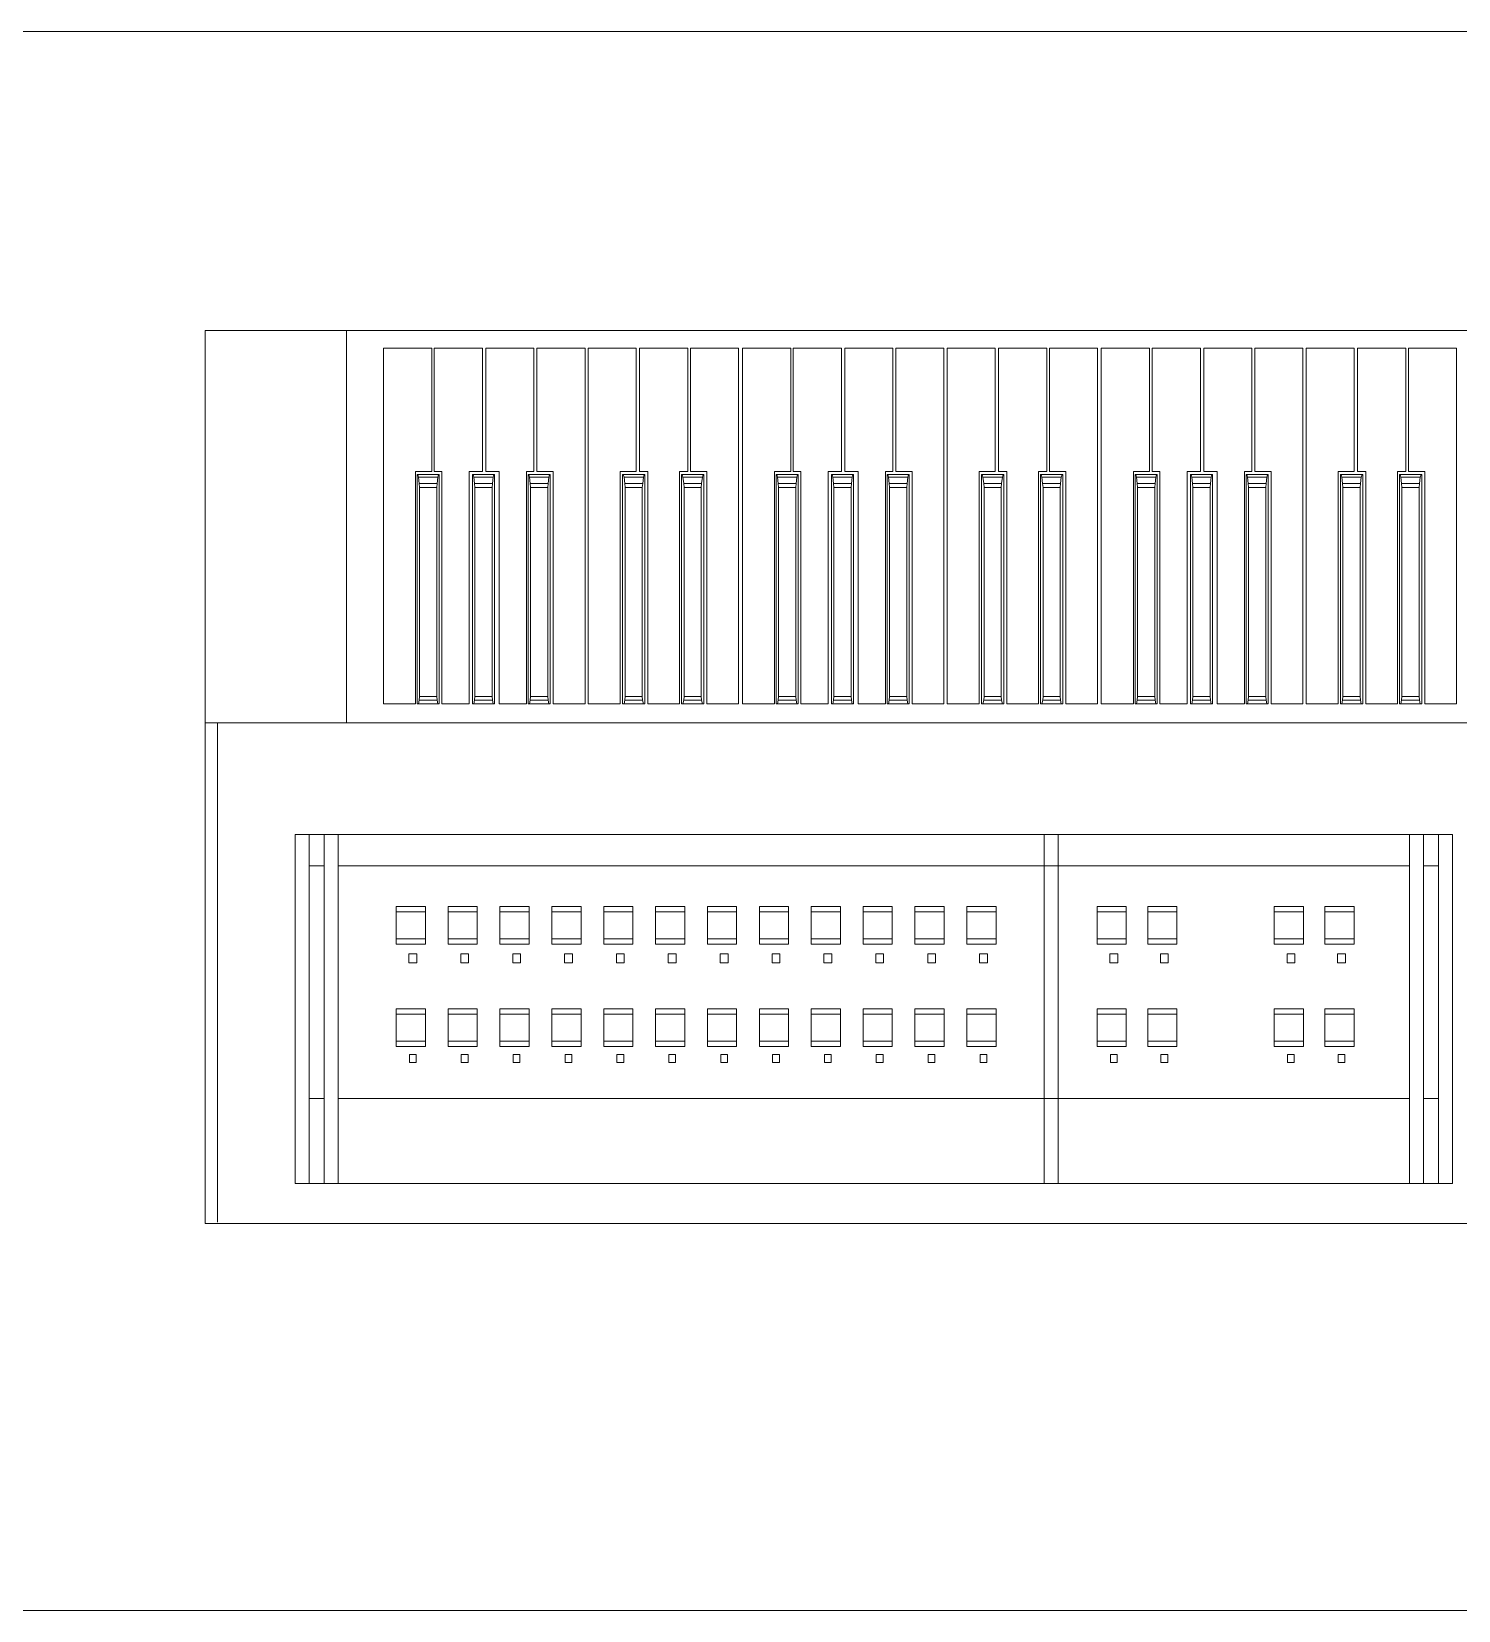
# Model space of a CAD drawing. Header units: millimetres. Extents: x 1551 to 1744, y 1536 to 1676.
# Drawn here: x 1574.614 to 1575.427, y 1580.01 to 1580.91 of the extents above; entities that cross this region are included whole.
import ezdxf

# ---------------------------------------------------------------- set-up
doc = ezdxf.new("R2010")
doc.units = ezdxf.units.MM
doc.layers.add('03_Fina', color=7, linetype='Continuous', lineweight=9)

# ---------------------------------------------------------------- blocks, each defined once
blk = doc.blocks.new('ca_mus12')
at = {"layer": '03_Fina', "color": 252, "linetype": 'Continuous', "true_color": 0x939598}
for p, q in [((101.974, 50.898), (0, 50.898)), ((101.974, 0), (101.974, 50.898)), ((30.924, 28.735), (30.924, 48.634)), ((30.924, 48.634), (30.924, 28.735)), ((31.712, 48.634), (30.924, 48.634)), ((30.924, 48.634), (96.845, 48.634)), ((31.712, 28.735), (31.712, 48.634)), ((32.575, 48.634), (32.575, 28.735)), ((33.363, 48.634), (32.575, 48.634)), ((33.363, 28.735), (33.363, 48.634)), ((53.382, 28.735), (53.382, 48.634)), ((53.382, 48.634), (54.17, 48.634)), ((54.17, 48.634), (54.17, 28.735)), ((94.407, 28.735), (94.407, 48.634)), ((94.407, 48.634), (95.194, 48.634)), ((95.194, 48.634), (95.194, 28.735)), ((96.058, 28.735), (96.058, 48.634)), ((96.058, 48.634), (96.845, 48.634)), ((96.845, 48.634), (96.845, 28.735)), ((96.845, 48.634), (96.845, 28.735)), ((31.715, 43.78), (32.575, 43.78)), ((33.363, 43.78), (94.407, 43.78)), ((95.194, 43.78), (96.058, 43.78)), ((37.044, 41.73), (37.044, 41.269)), ((37.43, 41.73), (37.044, 41.73)), ((37.43, 41.269), (37.43, 41.73)), ((39.927, 41.73), (39.927, 41.269)), ((40.314, 41.73), (39.927, 41.73)), ((40.314, 41.269), (40.314, 41.73)), ((47.135, 41.73), (47.135, 41.269)), ((47.522, 41.73), (47.135, 41.73)), ((47.522, 41.269), (47.522, 41.73)), ((50.019, 41.73), (50.019, 41.269)), ((50.405, 41.73), (50.019, 41.73)), ((50.405, 41.269), (50.405, 41.73)), ((57.443, 41.73), (57.443, 41.269)), ((57.83, 41.73), (57.443, 41.73)), ((57.83, 41.269), (57.83, 41.73)), ((60.399, 41.73), (60.399, 41.269)), ((60.785, 41.73), (60.399, 41.73)), ((60.785, 41.269), (60.785, 41.73)), ((63.354, 41.73), (63.354, 41.269)), ((63.741, 41.73), (63.354, 41.73)), ((63.741, 41.269), (63.741, 41.73)), ((66.309, 41.73), (66.309, 41.269)), ((66.696, 41.73), (66.309, 41.73)), ((66.696, 41.269), (66.696, 41.73)), ((69.265, 41.73), (69.265, 41.269)), ((69.651, 41.73), (69.265, 41.73)), ((69.651, 41.269), (69.651, 41.73)), ((72.22, 41.73), (72.22, 41.269)), ((72.607, 41.73), (72.22, 41.73)), ((72.607, 41.269), (72.607, 41.73)), ((75.176, 41.73), (75.176, 41.269)), ((75.562, 41.73), (75.176, 41.73)), ((75.562, 41.269), (75.562, 41.73)), ((78.131, 41.73), (78.131, 41.269)), ((78.518, 41.73), (78.131, 41.73)), ((78.518, 41.269), (78.518, 41.73)), ((81.086, 41.73), (81.086, 41.269)), ((81.473, 41.73), (81.086, 41.73)), ((81.473, 41.269), (81.473, 41.73)), ((84.042, 41.73), (84.042, 41.269)), ((84.429, 41.73), (84.042, 41.73)), ((84.429, 41.269), (84.429, 41.73)), ((86.997, 41.73), (86.997, 41.269)), ((87.384, 41.73), (86.997, 41.73)), ((87.384, 41.269), (87.384, 41.73)), ((89.953, 41.73), (89.953, 41.269)), ((90.339, 41.73), (89.953, 41.73)), ((90.339, 41.269), (90.339, 41.73)), ((36.522, 40.809), (36.522, 38.666)), ((38.182, 40.809), (36.522, 40.809)), ((36.522, 40.504), (36.522, 38.971)), ((38.182, 40.504), (36.522, 40.504)), ((37.044, 41.269), (37.43, 41.269)), ((38.182, 38.666), (38.182, 40.809)), ((38.182, 38.971), (38.182, 40.504)), ((39.406, 40.809), (39.406, 38.666)), ((41.065, 40.809), (39.406, 40.809)), ((39.406, 40.504), (39.406, 38.971)), ((41.065, 40.504), (39.406, 40.504)), ((39.927, 41.269), (40.314, 41.269)), ((41.065, 38.666), (41.065, 40.809)), ((41.065, 38.971), (41.065, 40.504)), ((46.614, 40.809), (46.614, 38.666)), ((48.273, 40.809), (46.614, 40.809)), ((46.614, 40.504), (46.614, 38.971)), ((48.273, 40.504), (46.614, 40.504)), ((47.135, 41.269), (47.522, 41.269)), ((48.273, 38.666), (48.273, 40.809)), ((48.273, 38.971), (48.273, 40.504)), ((49.497, 40.809), (49.497, 38.666)), ((51.157, 40.809), (49.497, 40.809)), ((49.497, 40.504), (49.497, 38.971)), ((51.157, 40.504), (49.497, 40.504)), ((50.019, 41.269), (50.405, 41.269)), ((51.157, 38.666), (51.157, 40.809)), ((51.157, 38.971), (51.157, 40.504)), ((56.922, 40.809), (56.922, 38.666)), ((58.581, 40.809), (56.922, 40.809)), ((56.922, 40.504), (56.922, 38.971)), ((58.581, 40.504), (56.922, 40.504)), ((57.443, 41.269), (57.83, 41.269)), ((58.581, 38.666), (58.581, 40.809)), ((58.581, 38.971), (58.581, 40.504)), ((59.877, 40.809), (59.877, 38.666)), ((61.537, 40.809), (59.877, 40.809)), ((59.877, 40.504), (59.877, 38.971)), ((61.537, 40.504), (59.877, 40.504)), ((60.399, 41.269), (60.785, 41.269)), ((61.537, 38.666), (61.537, 40.809)), ((61.537, 38.971), (61.537, 40.504)), ((62.833, 40.809), (62.833, 38.666)), ((64.492, 40.809), (62.833, 40.809)), ((62.833, 40.504), (62.833, 38.971)), ((64.492, 40.504), (62.833, 40.504)), ((63.354, 41.269), (63.741, 41.269)), ((64.492, 38.666), (64.492, 40.809)), ((64.492, 38.971), (64.492, 40.504)), ((65.788, 40.809), (65.788, 38.666)), ((67.448, 40.809), (65.788, 40.809)), ((65.788, 40.504), (65.788, 38.971)), ((67.448, 40.504), (65.788, 40.504)), ((66.309, 41.269), (66.696, 41.269)), ((67.448, 38.666), (67.448, 40.809)), ((67.448, 38.971), (67.448, 40.504)), ((68.744, 40.809), (68.744, 38.666)), ((70.403, 40.809), (68.744, 40.809)), ((68.744, 40.504), (68.744, 38.971)), ((70.403, 40.504), (68.744, 40.504)), ((69.265, 41.269), (69.651, 41.269)), ((70.403, 38.666), (70.403, 40.809)), ((70.403, 38.971), (70.403, 40.504)), ((71.699, 40.809), (71.699, 38.666)), ((73.358, 40.809), (71.699, 40.809)), ((71.699, 40.504), (71.699, 38.971)), ((73.358, 40.504), (71.699, 40.504)), ((72.22, 41.269), (72.607, 41.269)), ((73.358, 38.666), (73.358, 40.809)), ((73.358, 38.971), (73.358, 40.504)), ((74.654, 40.809), (74.654, 38.666)), ((76.314, 40.809), (74.654, 40.809)), ((74.654, 40.504), (74.654, 38.971)), ((76.314, 40.504), (74.654, 40.504)), ((75.176, 41.269), (75.562, 41.269)), ((76.314, 38.666), (76.314, 40.809)), ((76.314, 38.971), (76.314, 40.504)), ((77.61, 40.809), (77.61, 38.666)), ((79.269, 40.809), (77.61, 40.809)), ((77.61, 40.504), (77.61, 38.971)), ((79.269, 40.504), (77.61, 40.504)), ((78.131, 41.269), (78.518, 41.269)), ((79.269, 38.666), (79.269, 40.809)), ((79.269, 38.971), (79.269, 40.504)), ((80.565, 40.809), (80.565, 38.666)), ((82.225, 40.809), (80.565, 40.809)), ((80.565, 40.504), (80.565, 38.971)), ((82.225, 40.504), (80.565, 40.504)), ((81.086, 41.269), (81.473, 41.269)), ((82.225, 38.666), (82.225, 40.809)), ((82.225, 38.971), (82.225, 40.504)), ((83.521, 40.809), (83.521, 38.666)), ((85.18, 40.809), (83.521, 40.809)), ((83.521, 40.504), (83.521, 38.971)), ((85.18, 40.504), (83.521, 40.504)), ((84.042, 41.269), (84.429, 41.269)), ((85.18, 38.666), (85.18, 40.809)), ((85.18, 38.971), (85.18, 40.504)), ((86.476, 40.809), (86.476, 38.666)), ((88.136, 40.809), (86.476, 40.809)), ((86.476, 40.504), (86.476, 38.971)), ((88.136, 40.504), (86.476, 40.504)), ((86.997, 41.269), (87.384, 41.269)), ((88.136, 38.666), (88.136, 40.809)), ((88.136, 38.971), (88.136, 40.504)), ((89.431, 40.809), (89.431, 38.666)), ((91.091, 40.809), (89.431, 40.809)), ((89.431, 40.504), (89.431, 38.971)), ((91.091, 40.504), (89.431, 40.504)), ((89.953, 41.269), (90.339, 41.269)), ((91.091, 38.666), (91.091, 40.809)), ((91.091, 38.971), (91.091, 40.504)), ((36.522, 38.971), (38.182, 38.971)), ((39.406, 38.971), (41.065, 38.971)), ((46.614, 38.971), (48.273, 38.971)), ((49.497, 38.971), (51.157, 38.971)), ((56.922, 38.971), (58.581, 38.971)), ((59.877, 38.971), (61.537, 38.971)), ((62.833, 38.971), (64.492, 38.971)), ((65.788, 38.971), (67.448, 38.971)), ((68.744, 38.971), (70.403, 38.971)), ((71.699, 38.971), (73.358, 38.971)), ((74.654, 38.971), (76.314, 38.971)), ((77.61, 38.971), (79.269, 38.971)), ((80.565, 38.971), (82.225, 38.971)), ((83.521, 38.971), (85.18, 38.971)), ((86.476, 38.971), (88.136, 38.971)), ((89.431, 38.971), (91.091, 38.971)), ((36.522, 38.666), (38.182, 38.666)), ((39.406, 38.666), (41.065, 38.666)), ((46.614, 38.666), (48.273, 38.666)), ((49.497, 38.666), (51.157, 38.666)), ((56.922, 38.666), (58.581, 38.666)), ((59.877, 38.666), (61.537, 38.666)), ((62.833, 38.666), (64.492, 38.666)), ((65.788, 38.666), (67.448, 38.666)), ((68.744, 38.666), (70.403, 38.666)), ((71.699, 38.666), (73.358, 38.666)), ((74.654, 38.666), (76.314, 38.666)), ((77.61, 38.666), (79.269, 38.666)), ((80.565, 38.666), (82.225, 38.666)), ((83.521, 38.666), (85.18, 38.666)), ((86.476, 38.666), (88.136, 38.666)), ((89.431, 38.666), (91.091, 38.666)), ((37.014, 36.053), (37.014, 35.533)), ((37.46, 36.053), (37.014, 36.053)), ((37.46, 35.533), (37.46, 36.053)), ((39.897, 36.053), (39.897, 35.533)), ((40.343, 36.053), (39.897, 36.053)), ((40.343, 35.533), (40.343, 36.053)), ((47.105, 36.053), (47.105, 35.533)), ((47.552, 36.053), (47.105, 36.053)), ((47.552, 35.533), (47.552, 36.053)), ((49.989, 36.053), (49.989, 35.533)), ((50.435, 36.053), (49.989, 36.053)), ((50.435, 35.533), (50.435, 36.053)), ((57.413, 36.053), (57.413, 35.533)), ((57.86, 36.053), (57.413, 36.053)), ((57.86, 35.533), (57.86, 36.053)), ((60.369, 36.053), (60.369, 35.533)), ((60.815, 36.053), (60.369, 36.053)), ((60.815, 35.533), (60.815, 36.053)), ((63.324, 36.053), (63.324, 35.533)), ((63.77, 36.053), (63.324, 36.053)), ((63.77, 35.533), (63.77, 36.053)), ((66.28, 36.053), (66.28, 35.533)), ((66.726, 36.053), (66.28, 36.053)), ((66.726, 35.533), (66.726, 36.053)), ((69.235, 36.053), (69.235, 35.533)), ((69.681, 36.053), (69.235, 36.053)), ((69.681, 35.533), (69.681, 36.053)), ((72.19, 36.053), (72.19, 35.533)), ((72.637, 36.053), (72.19, 36.053)), ((72.637, 35.533), (72.637, 36.053)), ((75.146, 36.053), (75.146, 35.533)), ((75.592, 36.053), (75.146, 36.053)), ((75.592, 35.533), (75.592, 36.053)), ((78.101, 36.053), (78.101, 35.533)), ((78.548, 36.053), (78.101, 36.053)), ((78.548, 35.533), (78.548, 36.053)), ((81.057, 36.053), (81.057, 35.533)), ((81.503, 36.053), (81.057, 36.053)), ((81.503, 35.533), (81.503, 36.053)), ((84.012, 36.053), (84.012, 35.533)), ((84.458, 36.053), (84.012, 36.053)), ((84.458, 35.533), (84.458, 36.053)), ((86.967, 36.053), (86.967, 35.533)), ((87.414, 36.053), (86.967, 36.053)), ((87.414, 35.533), (87.414, 36.053)), ((89.923, 36.053), (89.923, 35.533)), ((90.369, 36.053), (89.923, 36.053)), ((90.369, 35.533), (90.369, 36.053)), ((37.014, 35.533), (37.46, 35.533)), ((39.897, 35.533), (40.343, 35.533)), ((47.105, 35.533), (47.552, 35.533)), ((49.989, 35.533), (50.435, 35.533)), ((57.413, 35.533), (57.86, 35.533)), ((60.369, 35.533), (60.815, 35.533)), ((63.324, 35.533), (63.77, 35.533)), ((66.28, 35.533), (66.726, 35.533)), ((69.235, 35.533), (69.681, 35.533)), ((72.19, 35.533), (72.637, 35.533)), ((75.146, 35.533), (75.592, 35.533)), ((78.101, 35.533), (78.548, 35.533)), ((81.057, 35.533), (81.503, 35.533)), ((84.012, 35.533), (84.458, 35.533)), ((86.967, 35.533), (87.414, 35.533)), ((89.923, 35.533), (90.369, 35.533)), ((36.522, 34.986), (36.522, 32.843)), ((38.182, 34.986), (36.522, 34.986)), ((36.522, 34.681), (36.522, 33.148)), ((38.182, 34.681), (36.522, 34.681)), ((38.182, 32.843), (38.182, 34.986)), ((38.182, 33.148), (38.182, 34.681)), ((39.406, 34.986), (39.406, 32.843)), ((41.065, 34.986), (39.406, 34.986)), ((39.406, 34.681), (39.406, 33.148)), ((41.065, 34.681), (39.406, 34.681)), ((41.065, 32.843), (41.065, 34.986)), ((41.065, 33.148), (41.065, 34.681)), ((46.614, 34.986), (46.614, 32.843)), ((48.273, 34.986), (46.614, 34.986)), ((46.614, 34.681), (46.614, 33.148)), ((48.273, 34.681), (46.614, 34.681)), ((48.273, 32.843), (48.273, 34.986)), ((48.273, 33.148), (48.273, 34.681)), ((49.497, 34.986), (49.497, 32.843)), ((51.157, 34.986), (49.497, 34.986)), ((49.497, 34.681), (49.497, 33.148)), ((51.157, 34.681), (49.497, 34.681)), ((51.157, 32.843), (51.157, 34.986)), ((51.157, 33.148), (51.157, 34.681)), ((56.922, 34.986), (56.922, 32.843)), ((58.581, 34.986), (56.922, 34.986)), ((56.922, 34.681), (56.922, 33.148)), ((58.581, 34.681), (56.922, 34.681)), ((58.581, 32.843), (58.581, 34.986)), ((58.581, 33.148), (58.581, 34.681)), ((59.877, 34.986), (59.877, 32.843)), ((61.537, 34.986), (59.877, 34.986)), ((59.877, 34.681), (59.877, 33.148)), ((61.537, 34.681), (59.877, 34.681)), ((61.537, 32.843), (61.537, 34.986)), ((61.537, 33.148), (61.537, 34.681)), ((62.833, 34.986), (62.833, 32.843)), ((64.492, 34.986), (62.833, 34.986)), ((62.833, 34.681), (62.833, 33.148)), ((64.492, 34.681), (62.833, 34.681)), ((64.492, 32.843), (64.492, 34.986)), ((64.492, 33.148), (64.492, 34.681)), ((65.788, 34.986), (65.788, 32.843)), ((67.448, 34.986), (65.788, 34.986)), ((65.788, 34.681), (65.788, 33.148)), ((67.448, 34.681), (65.788, 34.681)), ((67.448, 32.843), (67.448, 34.986)), ((67.448, 33.148), (67.448, 34.681)), ((68.744, 34.986), (68.744, 32.843)), ((70.403, 34.986), (68.744, 34.986)), ((68.744, 34.681), (68.744, 33.148)), ((70.403, 34.681), (68.744, 34.681)), ((70.403, 32.843), (70.403, 34.986)), ((70.403, 33.148), (70.403, 34.681)), ((71.699, 34.986), (71.699, 32.843)), ((73.358, 34.986), (71.699, 34.986)), ((71.699, 34.681), (71.699, 33.148)), ((73.358, 34.681), (71.699, 34.681)), ((73.358, 32.843), (73.358, 34.986)), ((73.358, 33.148), (73.358, 34.681)), ((74.654, 34.986), (74.654, 32.843)), ((76.314, 34.986), (74.654, 34.986)), ((74.654, 34.681), (74.654, 33.148)), ((76.314, 34.681), (74.654, 34.681)), ((76.314, 32.843), (76.314, 34.986)), ((76.314, 33.148), (76.314, 34.681)), ((77.61, 34.986), (77.61, 32.843)), ((79.269, 34.986), (77.61, 34.986)), ((77.61, 34.681), (77.61, 33.148)), ((79.269, 34.681), (77.61, 34.681)), ((79.269, 32.843), (79.269, 34.986)), ((79.269, 33.148), (79.269, 34.681)), ((80.565, 34.986), (80.565, 32.843)), ((82.225, 34.986), (80.565, 34.986)), ((80.565, 34.681), (80.565, 33.148)), ((82.225, 34.681), (80.565, 34.681)), ((82.225, 32.843), (82.225, 34.986)), ((82.225, 33.148), (82.225, 34.681)), ((83.521, 34.986), (83.521, 32.843)), ((85.18, 34.986), (83.521, 34.986)), ((83.521, 34.681), (83.521, 33.148)), ((85.18, 34.681), (83.521, 34.681)), ((85.18, 32.843), (85.18, 34.986)), ((85.18, 33.148), (85.18, 34.681)), ((86.476, 34.986), (86.476, 32.843)), ((88.136, 34.986), (86.476, 34.986)), ((86.476, 34.681), (86.476, 33.148)), ((88.136, 34.681), (86.476, 34.681)), ((88.136, 32.843), (88.136, 34.986)), ((88.136, 33.148), (88.136, 34.681)), ((89.431, 34.986), (89.431, 32.843)), ((91.091, 34.986), (89.431, 34.986)), ((89.431, 34.681), (89.431, 33.148)), ((91.091, 34.681), (89.431, 34.681)), ((91.091, 32.843), (91.091, 34.986)), ((91.091, 33.148), (91.091, 34.681)), ((36.522, 33.148), (38.182, 33.148)), ((36.522, 32.843), (38.182, 32.843)), ((39.406, 33.148), (41.065, 33.148)), ((39.406, 32.843), (41.065, 32.843)), ((46.614, 33.148), (48.273, 33.148)), ((46.614, 32.843), (48.273, 32.843)), ((49.497, 33.148), (51.157, 33.148)), ((49.497, 32.843), (51.157, 32.843)), ((56.922, 33.148), (58.581, 33.148)), ((56.922, 32.843), (58.581, 32.843)), ((59.877, 33.148), (61.537, 33.148)), ((59.877, 32.843), (61.537, 32.843)), ((62.833, 33.148), (64.492, 33.148)), ((62.833, 32.843), (64.492, 32.843)), ((65.788, 33.148), (67.448, 33.148)), ((65.788, 32.843), (67.448, 32.843)), ((68.744, 33.148), (70.403, 33.148)), ((68.744, 32.843), (70.403, 32.843)), ((71.699, 33.148), (73.358, 33.148)), ((71.699, 32.843), (73.358, 32.843)), ((74.654, 33.148), (76.314, 33.148)), ((74.654, 32.843), (76.314, 32.843)), ((77.61, 33.148), (79.269, 33.148)), ((77.61, 32.843), (79.269, 32.843)), ((80.565, 33.148), (82.225, 33.148)), ((80.565, 32.843), (82.225, 32.843)), ((83.521, 33.148), (85.18, 33.148)), ((83.521, 32.843), (85.18, 32.843)), ((86.476, 33.148), (88.136, 33.148)), ((86.476, 32.843), (88.136, 32.843)), ((89.431, 33.148), (91.091, 33.148)), ((89.431, 32.843), (91.091, 32.843)), ((31.705, 30.522), (32.575, 30.522)), ((33.363, 30.522), (94.407, 30.522)), ((95.194, 30.522), (96.058, 30.522)), ((30.924, 28.735), (31.712, 28.735)), ((96.845, 28.735), (30.924, 28.735)), ((32.575, 28.735), (33.363, 28.735)), ((54.17, 28.735), (53.382, 28.735)), ((95.194, 28.735), (94.407, 28.735)), ((96.845, 28.735), (96.058, 28.735)), ((0, 22.375), (101.974, 22.375)), ((32.498, 21.28), (30.686, 21.28)), ((30.686, 21.28), (30.686, 1.007)), ((32.498, 8.045), (32.498, 21.28)), ((32.669, 21.285), (32.669, 8.219)), ((32.669, 8.219), (32.669, 21.285)), ((32.669, 21.285), (32.748, 21.285)), ((33.931, 21.285), (32.669, 21.285)), ((32.748, 21.285), (32.789, 21.077)), ((32.788, 21.077), (33.812, 21.077)), ((32.789, 21.077), (32.807, 20.87)), ((32.807, 20.87), (33.793, 20.868)), ((32.807, 20.87), (32.807, 8.946)), ((33.811, 21.077), (33.793, 20.87)), ((33.793, 20.87), (33.793, 8.946)), ((33.852, 21.285), (33.811, 21.077)), ((33.931, 21.285), (33.852, 21.285)), ((33.931, 8.219), (33.931, 21.285)), ((33.931, 8.219), (33.931, 21.285)), ((34.047, 8.045), (34.047, 21.28)), ((34.047, 21.28), (35.858, 21.28)), ((35.858, 21.28), (35.858, 8.045)), ((36.03, 21.285), (36.03, 8.219)), ((36.03, 8.219), (36.03, 21.285)), ((36.03, 21.285), (36.109, 21.285)), ((37.291, 21.285), (36.03, 21.285)), ((36.109, 21.285), (36.149, 21.077)), ((36.148, 21.077), (37.173, 21.077)), ((36.149, 21.077), (36.168, 20.87)), ((36.168, 20.87), (37.153, 20.868)), ((36.168, 20.87), (36.168, 8.946)), ((37.172, 21.077), (37.153, 20.87)), ((37.153, 20.87), (37.153, 8.946)), ((37.212, 21.285), (37.172, 21.077)), ((37.291, 21.285), (37.212, 21.285)), ((37.291, 8.219), (37.291, 21.285)), ((37.291, 8.219), (37.291, 21.285)), ((37.437, 8.045), (37.437, 21.28)), ((37.437, 21.28), (39.249, 21.28)), ((39.249, 21.28), (39.249, 1.007)), ((39.434, 21.28), (39.434, 1.007)), ((41.246, 21.28), (39.434, 21.28)), ((41.246, 8.045), (41.246, 21.28)), ((41.417, 21.285), (41.417, 8.219)), ((41.417, 8.219), (41.417, 21.285)), ((41.417, 21.285), (41.496, 21.285)), ((42.679, 21.285), (41.417, 21.285)), ((41.496, 21.285), (41.537, 21.077)), ((41.535, 21.077), (42.56, 21.077)), ((41.537, 21.077), (41.555, 20.87)), ((41.555, 20.87), (42.541, 20.868)), ((41.555, 20.87), (41.555, 8.946)), ((42.559, 21.077), (42.541, 20.87)), ((42.541, 20.87), (42.541, 8.946)), ((42.6, 21.285), (42.559, 21.077)), ((42.679, 21.285), (42.6, 21.285)), ((42.679, 8.219), (42.679, 21.285)), ((42.679, 8.219), (42.679, 21.285)), ((42.768, 8.045), (42.768, 21.28)), ((42.768, 21.28), (44.328, 21.28)), ((44.328, 21.28), (44.328, 8.045)), ((44.581, 21.285), (44.581, 8.219)), ((44.581, 8.219), (44.581, 21.285)), ((44.581, 21.285), (44.66, 21.285)), ((45.842, 21.285), (44.581, 21.285)), ((44.66, 21.285), (44.7, 21.077)), ((44.699, 21.077), (45.724, 21.077)), ((44.7, 21.077), (44.719, 20.87)), ((44.719, 20.87), (45.704, 20.868)), ((44.719, 20.87), (44.719, 8.946)), ((45.723, 21.077), (45.704, 20.87)), ((45.704, 20.87), (45.704, 8.946)), ((45.764, 21.285), (45.723, 21.077)), ((45.842, 21.285), (45.764, 21.285)), ((45.842, 8.219), (45.842, 21.285)), ((45.842, 8.219), (45.842, 21.285)), ((46.037, 8.045), (46.037, 21.28)), ((46.037, 21.28), (47.585, 21.28)), ((47.585, 21.28), (47.585, 8.045)), ((47.738, 21.285), (47.738, 8.219)), ((47.738, 8.219), (47.738, 21.285)), ((47.738, 21.285), (47.816, 21.285)), ((48.999, 21.285), (47.738, 21.285)), ((47.816, 21.285), (47.857, 21.077)), ((47.856, 21.077), (48.881, 21.077)), ((47.857, 21.077), (47.876, 20.87)), ((47.876, 20.87), (48.861, 20.868)), ((47.876, 20.87), (47.876, 8.946)), ((48.88, 21.077), (48.861, 20.87)), ((48.861, 20.87), (48.861, 8.946)), ((48.92, 21.285), (48.88, 21.077)), ((48.999, 21.285), (48.92, 21.285)), ((48.999, 8.219), (48.999, 21.285)), ((48.999, 8.219), (48.999, 21.285)), ((49.097, 21.28), (49.097, 8.045)), ((50.922, 21.28), (49.097, 21.28)), ((50.922, 1.007), (50.922, 21.28)), ((52.949, 21.28), (51.138, 21.28)), ((51.138, 21.28), (51.138, 1.007)), ((51.138, 21.28), (51.138, 1.007)), ((52.949, 8.045), (52.949, 21.28)), ((53.121, 21.285), (53.121, 8.219)), ((53.121, 8.219), (53.121, 21.285)), ((53.121, 21.285), (53.2, 21.285)), ((54.382, 21.285), (53.121, 21.285)), ((53.2, 21.285), (53.24, 21.077)), ((53.239, 21.077), (54.264, 21.077)), ((53.24, 21.077), (53.259, 20.87)), ((53.259, 20.87), (54.244, 20.868)), ((53.259, 20.87), (53.259, 8.946)), ((54.263, 21.077), (54.244, 20.87)), ((54.244, 20.87), (54.244, 8.946)), ((54.303, 21.285), (54.263, 21.077)), ((54.382, 21.285), (54.303, 21.285)), ((54.382, 8.219), (54.382, 21.285)), ((54.382, 8.219), (54.382, 21.285)), ((54.498, 8.045), (54.498, 21.28)), ((54.498, 21.28), (56.31, 21.28)), ((56.31, 21.28), (56.31, 8.045)), ((56.481, 21.285), (56.481, 8.219)), ((56.481, 8.219), (56.481, 21.285)), ((56.481, 21.285), (56.56, 21.285)), ((57.743, 21.285), (56.481, 21.285)), ((56.56, 21.285), (56.601, 21.077)), ((56.6, 21.077), (57.624, 21.077)), ((56.601, 21.077), (56.619, 20.87)), ((56.619, 20.87), (57.605, 20.868)), ((56.619, 20.87), (56.619, 8.946)), ((57.623, 21.077), (57.605, 20.87)), ((57.605, 20.87), (57.605, 8.946)), ((57.664, 21.285), (57.623, 21.077)), ((57.743, 21.285), (57.664, 21.285)), ((57.743, 8.219), (57.743, 21.285)), ((57.743, 8.219), (57.743, 21.285)), ((57.889, 8.045), (57.889, 21.28)), ((57.889, 21.28), (59.7, 21.28)), ((59.7, 21.28), (59.7, 1.007)), ((59.886, 21.28), (59.886, 1.007)), ((61.697, 21.28), (59.886, 21.28)), ((61.697, 8.045), (61.697, 21.28)), ((61.869, 21.285), (61.869, 8.219)), ((61.869, 8.219), (61.869, 21.285)), ((61.869, 21.285), (61.948, 21.285)), ((63.13, 21.285), (61.869, 21.285)), ((61.948, 21.285), (61.988, 21.077)), ((61.987, 21.077), (63.012, 21.077)), ((61.988, 21.077), (62.007, 20.87)), ((62.007, 20.87), (62.992, 20.868)), ((62.007, 20.87), (62.007, 8.946)), ((63.011, 21.077), (62.992, 20.87)), ((62.992, 20.87), (62.992, 8.946)), ((63.051, 21.285), (63.011, 21.077)), ((63.13, 21.285), (63.051, 21.285)), ((63.13, 8.219), (63.13, 21.285)), ((63.13, 8.219), (63.13, 21.285)), ((63.22, 8.045), (63.22, 21.28)), ((63.22, 21.28), (64.78, 21.28)), ((64.78, 21.28), (64.78, 8.045)), ((65.033, 21.285), (65.033, 8.219)), ((65.033, 8.219), (65.033, 21.285)), ((65.033, 21.285), (65.111, 21.285)), ((66.294, 21.285), (65.033, 21.285)), ((65.111, 21.285), (65.152, 21.077)), ((65.151, 21.077), (66.176, 21.077)), ((65.152, 21.077), (65.171, 20.87)), ((65.171, 20.87), (66.156, 20.868)), ((65.171, 20.87), (65.171, 8.946)), ((66.174, 21.077), (66.156, 20.87)), ((66.156, 20.87), (66.156, 8.946)), ((66.215, 21.285), (66.174, 21.077)), ((66.294, 21.285), (66.215, 21.285)), ((66.294, 8.219), (66.294, 21.285)), ((66.294, 8.219), (66.294, 21.285)), ((66.488, 8.045), (66.488, 21.28)), ((66.488, 21.28), (68.036, 21.28)), ((68.036, 21.28), (68.036, 8.045)), ((68.189, 21.285), (68.189, 8.219)), ((68.189, 8.219), (68.189, 21.285)), ((68.189, 21.285), (68.268, 21.285)), ((69.45, 21.285), (68.189, 21.285)), ((68.268, 21.285), (68.309, 21.077)), ((68.307, 21.077), (69.332, 21.077)), ((68.309, 21.077), (68.327, 20.87)), ((68.327, 20.87), (69.312, 20.868)), ((68.327, 20.87), (68.327, 8.946)), ((69.331, 21.077), (69.312, 20.87)), ((69.312, 20.87), (69.312, 8.946)), ((69.372, 21.285), (69.331, 21.077)), ((69.45, 21.285), (69.372, 21.285)), ((69.45, 8.219), (69.45, 21.285)), ((69.45, 8.219), (69.45, 21.285)), ((69.549, 21.28), (69.549, 8.045)), ((71.373, 21.28), (69.549, 21.28)), ((71.373, 21.28), (71.373, 1.007)), ((71.373, 1.007), (71.373, 21.28)), ((73.401, 21.28), (71.589, 21.28)), ((71.589, 21.28), (71.589, 1.007)), ((73.401, 8.045), (73.401, 21.28)), ((73.572, 21.285), (73.572, 8.219)), ((73.572, 8.219), (73.572, 21.285)), ((73.572, 21.285), (73.651, 21.285)), ((74.834, 21.285), (73.572, 21.285)), ((73.651, 21.285), (73.692, 21.077)), ((73.691, 21.077), (74.715, 21.077)), ((73.692, 21.077), (73.71, 20.87)), ((73.71, 20.87), (74.696, 20.868)), ((73.71, 20.87), (73.71, 8.946)), ((74.714, 21.077), (74.696, 20.87)), ((74.696, 20.87), (74.696, 8.946)), ((74.755, 21.285), (74.714, 21.077)), ((74.834, 21.285), (74.755, 21.285)), ((74.834, 8.219), (74.834, 21.285)), ((74.834, 8.219), (74.834, 21.285)), ((74.95, 8.045), (74.95, 21.28)), ((74.95, 21.28), (76.761, 21.28)), ((76.761, 21.28), (76.761, 8.045)), ((76.933, 21.285), (76.933, 8.219)), ((76.933, 8.219), (76.933, 21.285)), ((76.933, 21.285), (77.012, 21.285)), ((78.194, 21.285), (76.933, 21.285)), ((77.012, 21.285), (77.052, 21.077)), ((77.051, 21.077), (78.076, 21.077)), ((77.052, 21.077), (77.071, 20.87)), ((77.071, 20.87), (78.056, 20.868)), ((77.071, 20.87), (77.071, 8.946)), ((78.075, 21.077), (78.056, 20.87)), ((78.056, 20.87), (78.056, 8.946)), ((78.115, 21.285), (78.075, 21.077)), ((78.194, 21.285), (78.115, 21.285)), ((78.194, 8.219), (78.194, 21.285)), ((78.194, 8.219), (78.194, 21.285)), ((78.34, 8.045), (78.34, 21.28)), ((78.34, 21.28), (80.152, 21.28)), ((80.152, 21.28), (80.152, 1.007)), ((80.337, 21.28), (80.337, 1.007)), ((82.149, 21.28), (80.337, 21.28)), ((82.149, 8.045), (82.149, 21.28)), ((82.32, 21.285), (82.32, 8.219)), ((82.32, 8.219), (82.32, 21.285)), ((82.32, 21.285), (82.399, 21.285)), ((83.582, 21.285), (82.32, 21.285)), ((82.399, 21.285), (82.44, 21.077)), ((82.438, 21.077), (83.463, 21.077)), ((82.44, 21.077), (82.458, 20.87)), ((82.458, 20.87), (83.444, 20.868)), ((82.458, 20.87), (82.458, 8.946)), ((83.462, 21.077), (83.444, 20.87)), ((83.444, 20.87), (83.444, 8.946)), ((83.503, 21.285), (83.462, 21.077)), ((83.582, 21.285), (83.503, 21.285)), ((83.582, 8.219), (83.582, 21.285)), ((83.582, 8.219), (83.582, 21.285)), ((83.671, 8.045), (83.671, 21.28)), ((83.671, 21.28), (85.231, 21.28)), ((85.231, 21.28), (85.231, 8.045)), ((85.484, 21.285), (85.484, 8.219)), ((85.484, 8.219), (85.484, 21.285)), ((85.484, 21.285), (85.563, 21.285)), ((86.745, 21.285), (85.484, 21.285)), ((85.563, 21.285), (85.603, 21.077)), ((85.602, 21.077), (86.627, 21.077)), ((85.603, 21.077), (85.622, 20.87)), ((85.622, 20.87), (86.607, 20.868)), ((85.622, 20.87), (85.622, 8.946)), ((86.626, 21.077), (86.607, 20.87)), ((86.607, 20.87), (86.607, 8.946)), ((86.667, 21.285), (86.626, 21.077)), ((86.745, 21.285), (86.667, 21.285)), ((86.745, 8.219), (86.745, 21.285)), ((86.745, 8.219), (86.745, 21.285)), ((86.94, 8.045), (86.94, 21.28)), ((86.94, 21.28), (88.488, 21.28)), ((88.488, 21.28), (88.488, 8.045)), ((88.641, 21.285), (88.641, 8.219)), ((88.641, 8.219), (88.641, 21.285)), ((88.641, 21.285), (88.719, 21.285)), ((89.902, 21.285), (88.641, 21.285)), ((88.719, 21.285), (88.76, 21.077)), ((88.759, 21.077), (89.784, 21.077)), ((88.76, 21.077), (88.779, 20.87)), ((88.779, 20.87), (89.764, 20.868)), ((88.779, 20.87), (88.779, 8.946)), ((89.783, 21.077), (89.764, 20.87)), ((89.764, 20.87), (89.764, 8.946)), ((89.823, 21.285), (89.783, 21.077)), ((89.902, 21.285), (89.823, 21.285)), ((89.902, 8.219), (89.902, 21.285)), ((89.902, 8.219), (89.902, 21.285)), ((90, 21.28), (90, 8.045)), ((91.825, 21.28), (90, 21.28)), ((91.825, 1.007), (91.825, 21.28)), ((32.709, 8.219), (32.669, 8.219)), ((32.669, 8.219), (33.931, 8.219)), ((32.748, 8.371), (32.709, 8.219)), ((32.788, 8.723), (32.748, 8.371)), ((32.748, 8.371), (33.852, 8.371)), ((32.807, 8.946), (32.788, 8.723)), ((32.788, 8.723), (33.812, 8.723)), ((32.807, 8.946), (33.793, 8.946)), ((33.793, 8.946), (33.812, 8.723)), ((33.812, 8.723), (33.852, 8.371)), ((33.852, 8.371), (33.891, 8.219)), ((33.891, 8.219), (33.931, 8.219)), ((36.069, 8.219), (36.03, 8.219)), ((36.03, 8.219), (37.291, 8.219)), ((36.109, 8.371), (36.069, 8.219)), ((36.148, 8.723), (36.109, 8.371)), ((36.109, 8.371), (37.212, 8.371)), ((36.168, 8.946), (36.148, 8.723)), ((36.148, 8.723), (37.173, 8.723)), ((36.168, 8.946), (37.153, 8.946)), ((37.153, 8.946), (37.173, 8.723)), ((37.173, 8.723), (37.212, 8.371)), ((37.212, 8.371), (37.252, 8.219)), ((37.252, 8.219), (37.291, 8.219)), ((41.457, 8.219), (41.417, 8.219)), ((41.417, 8.219), (42.679, 8.219)), ((41.496, 8.371), (41.457, 8.219)), ((41.535, 8.723), (41.496, 8.371)), ((41.496, 8.371), (42.6, 8.371)), ((41.555, 8.946), (41.535, 8.723)), ((41.535, 8.723), (42.56, 8.723)), ((41.555, 8.946), (42.541, 8.946)), ((42.541, 8.946), (42.56, 8.723)), ((42.56, 8.723), (42.6, 8.371)), ((42.6, 8.371), (42.639, 8.219)), ((42.639, 8.219), (42.679, 8.219)), ((44.62, 8.219), (44.581, 8.219)), ((44.581, 8.219), (45.842, 8.219)), ((44.66, 8.371), (44.62, 8.219)), ((44.699, 8.723), (44.66, 8.371)), ((44.66, 8.371), (45.764, 8.371)), ((44.719, 8.946), (44.699, 8.723)), ((44.699, 8.723), (45.724, 8.723)), ((44.719, 8.946), (45.704, 8.946)), ((45.704, 8.946), (45.724, 8.723)), ((45.724, 8.723), (45.764, 8.371)), ((45.764, 8.371), (45.803, 8.219)), ((45.803, 8.219), (45.842, 8.219)), ((47.777, 8.219), (47.738, 8.219)), ((47.738, 8.219), (48.999, 8.219)), ((47.816, 8.371), (47.777, 8.219)), ((47.856, 8.723), (47.816, 8.371)), ((47.816, 8.371), (48.92, 8.371)), ((47.876, 8.946), (47.856, 8.723)), ((47.856, 8.723), (48.881, 8.723)), ((47.876, 8.946), (48.861, 8.946)), ((48.861, 8.946), (48.881, 8.723)), ((48.881, 8.723), (48.92, 8.371)), ((48.92, 8.371), (48.96, 8.219)), ((48.96, 8.219), (48.999, 8.219)), ((53.16, 8.219), (53.121, 8.219)), ((53.121, 8.219), (54.382, 8.219)), ((53.2, 8.371), (53.16, 8.219)), ((53.239, 8.723), (53.2, 8.371)), ((53.2, 8.371), (54.303, 8.371)), ((53.259, 8.946), (53.239, 8.723)), ((53.239, 8.723), (54.264, 8.723)), ((53.259, 8.946), (54.244, 8.946)), ((54.244, 8.946), (54.264, 8.723)), ((54.264, 8.723), (54.303, 8.371)), ((54.303, 8.371), (54.343, 8.219)), ((54.343, 8.219), (54.382, 8.219)), ((56.521, 8.219), (56.481, 8.219)), ((56.481, 8.219), (57.743, 8.219)), ((56.56, 8.371), (56.521, 8.219)), ((56.6, 8.723), (56.56, 8.371)), ((56.56, 8.371), (57.664, 8.371)), ((56.619, 8.946), (56.6, 8.723)), ((56.6, 8.723), (57.624, 8.723)), ((56.619, 8.946), (57.605, 8.946)), ((57.605, 8.946), (57.624, 8.723)), ((57.624, 8.723), (57.664, 8.371)), ((57.664, 8.371), (57.703, 8.219)), ((57.703, 8.219), (57.743, 8.219)), ((61.908, 8.219), (61.869, 8.219)), ((61.869, 8.219), (63.13, 8.219)), ((61.948, 8.371), (61.908, 8.219)), ((61.987, 8.723), (61.948, 8.371)), ((61.948, 8.371), (63.051, 8.371)), ((62.007, 8.946), (61.987, 8.723)), ((61.987, 8.723), (63.012, 8.723)), ((62.007, 8.946), (62.992, 8.946)), ((62.992, 8.946), (63.012, 8.723)), ((63.012, 8.723), (63.051, 8.371)), ((63.051, 8.371), (63.091, 8.219)), ((63.091, 8.219), (63.13, 8.219)), ((65.072, 8.219), (65.033, 8.219)), ((65.033, 8.219), (66.294, 8.219)), ((65.111, 8.371), (65.072, 8.219)), ((65.151, 8.723), (65.111, 8.371)), ((65.111, 8.371), (66.215, 8.371)), ((65.171, 8.946), (65.151, 8.723)), ((65.151, 8.723), (66.176, 8.723)), ((65.171, 8.946), (66.156, 8.946)), ((66.156, 8.946), (66.176, 8.723)), ((66.176, 8.723), (66.215, 8.371)), ((66.215, 8.371), (66.254, 8.219)), ((66.254, 8.219), (66.294, 8.219)), ((68.229, 8.219), (68.189, 8.219)), ((68.189, 8.219), (69.45, 8.219)), ((68.268, 8.371), (68.229, 8.219)), ((68.307, 8.723), (68.268, 8.371)), ((68.268, 8.371), (69.372, 8.371)), ((68.327, 8.946), (68.307, 8.723)), ((68.307, 8.723), (69.332, 8.723)), ((68.327, 8.946), (69.312, 8.946)), ((69.312, 8.946), (69.332, 8.723)), ((69.332, 8.723), (69.372, 8.371)), ((69.372, 8.371), (69.411, 8.219)), ((69.411, 8.219), (69.45, 8.219)), ((73.612, 8.219), (73.572, 8.219)), ((73.572, 8.219), (74.834, 8.219)), ((73.651, 8.371), (73.612, 8.219)), ((73.691, 8.723), (73.651, 8.371)), ((73.651, 8.371), (74.755, 8.371)), ((73.71, 8.946), (73.691, 8.723)), ((73.691, 8.723), (74.715, 8.723)), ((73.71, 8.946), (74.696, 8.946)), ((74.696, 8.946), (74.715, 8.723)), ((74.715, 8.723), (74.755, 8.371)), ((74.755, 8.371), (74.794, 8.219)), ((74.794, 8.219), (74.834, 8.219)), ((76.972, 8.219), (76.933, 8.219)), ((76.933, 8.219), (78.194, 8.219)), ((77.012, 8.371), (76.972, 8.219)), ((77.051, 8.723), (77.012, 8.371)), ((77.012, 8.371), (78.115, 8.371)), ((77.071, 8.946), (77.051, 8.723)), ((77.051, 8.723), (78.076, 8.723)), ((77.071, 8.946), (78.056, 8.946)), ((78.056, 8.946), (78.076, 8.723)), ((78.076, 8.723), (78.115, 8.371)), ((78.115, 8.371), (78.155, 8.219)), ((78.155, 8.219), (78.194, 8.219)), ((82.36, 8.219), (82.32, 8.219)), ((82.32, 8.219), (83.582, 8.219)), ((82.399, 8.371), (82.36, 8.219)), ((82.438, 8.723), (82.399, 8.371)), ((82.399, 8.371), (83.503, 8.371)), ((82.458, 8.946), (82.438, 8.723)), ((82.438, 8.723), (83.463, 8.723)), ((82.458, 8.946), (83.444, 8.946)), ((83.444, 8.946), (83.463, 8.723)), ((83.463, 8.723), (83.503, 8.371)), ((83.503, 8.371), (83.542, 8.219)), ((83.542, 8.219), (83.582, 8.219)), ((85.523, 8.219), (85.484, 8.219)), ((85.484, 8.219), (86.745, 8.219)), ((85.563, 8.371), (85.523, 8.219)), ((85.602, 8.723), (85.563, 8.371)), ((85.563, 8.371), (86.667, 8.371)), ((85.622, 8.946), (85.602, 8.723)), ((85.602, 8.723), (86.627, 8.723)), ((85.622, 8.946), (86.607, 8.946)), ((86.607, 8.946), (86.627, 8.723)), ((86.627, 8.723), (86.667, 8.371)), ((86.667, 8.371), (86.706, 8.219)), ((86.706, 8.219), (86.745, 8.219)), ((88.68, 8.219), (88.641, 8.219)), ((88.641, 8.219), (89.902, 8.219)), ((88.719, 8.371), (88.68, 8.219)), ((88.759, 8.723), (88.719, 8.371)), ((88.719, 8.371), (89.823, 8.371)), ((88.779, 8.946), (88.759, 8.723)), ((88.759, 8.723), (89.784, 8.723)), ((88.779, 8.946), (89.764, 8.946)), ((89.764, 8.946), (89.784, 8.723)), ((89.784, 8.723), (89.823, 8.371)), ((89.823, 8.371), (89.863, 8.219)), ((89.863, 8.219), (89.902, 8.219)), ((33.424, 8.045), (32.498, 8.045)), ((33.424, 1.007), (33.424, 8.045)), ((33.573, 8.045), (34.047, 8.045)), ((33.573, 1.007), (33.573, 8.045)), ((35.858, 8.045), (36.325, 8.045)), ((36.325, 8.045), (36.325, 1.007)), ((36.51, 8.045), (37.437, 8.045)), ((36.51, 1.007), (36.51, 8.045)), ((42.173, 8.045), (41.246, 8.045)), ((42.173, 1.007), (42.173, 8.045)), ((42.348, 8.045), (42.768, 8.045)), ((42.348, 1.007), (42.348, 8.045)), ((44.328, 8.045), (45.087, 8.045)), ((45.087, 8.045), (45.087, 1.007)), ((45.267, 1.007), (45.267, 8.045)), ((45.267, 8.045), (45.907, 8.045)), ((45.267, 8.045), (46.037, 8.045)), ((45.267, 1.007), (45.267, 8.045)), ((47.585, 8.045), (48.02, 8.045)), ((48.02, 8.045), (47.719, 8.045)), ((48.02, 1.007), (48.02, 8.045)), ((48.02, 8.045), (48.02, 1.007)), ((48.169, 8.045), (48.169, 1.007)), ((49.097, 8.045), (48.169, 8.045)), ((53.876, 8.045), (52.949, 8.045)), ((53.876, 1.007), (53.876, 8.045)), ((54.024, 8.045), (54.498, 8.045)), ((54.024, 1.007), (54.024, 8.045)), ((56.31, 8.045), (56.777, 8.045)), ((56.777, 8.045), (56.777, 1.007)), ((56.961, 8.045), (57.889, 8.045)), ((56.961, 1.007), (56.961, 8.045)), ((62.624, 8.045), (61.697, 8.045)), ((62.624, 1.007), (62.624, 8.045)), ((62.8, 8.045), (63.22, 8.045)), ((62.8, 1.007), (62.8, 8.045)), ((64.78, 8.045), (65.538, 8.045)), ((65.538, 8.045), (65.538, 1.007)), ((65.719, 1.007), (65.719, 8.045)), ((65.719, 8.045), (66.359, 8.045)), ((65.719, 8.045), (66.488, 8.045)), ((65.719, 1.007), (65.719, 8.045)), ((68.036, 8.045), (68.471, 8.045)), ((68.471, 8.045), (68.17, 8.045)), ((68.471, 1.007), (68.471, 8.045)), ((68.471, 8.045), (68.471, 1.007)), ((68.62, 8.045), (68.62, 1.007)), ((69.549, 8.045), (68.62, 8.045)), ((74.328, 8.045), (73.401, 8.045)), ((74.328, 1.007), (74.328, 8.045)), ((74.476, 8.045), (74.95, 8.045)), ((74.476, 1.007), (74.476, 8.045)), ((76.761, 8.045), (77.228, 8.045)), ((77.228, 8.045), (77.228, 1.007)), ((77.413, 8.045), (78.34, 8.045)), ((77.413, 1.007), (77.413, 8.045)), ((83.076, 8.045), (82.149, 8.045)), ((83.076, 1.007), (83.076, 8.045)), ((83.251, 8.045), (83.671, 8.045)), ((83.251, 1.007), (83.251, 8.045)), ((85.231, 8.045), (85.99, 8.045)), ((85.99, 8.045), (85.99, 1.007)), ((86.17, 1.007), (86.17, 8.045)), ((86.17, 8.045), (86.81, 8.045)), ((86.17, 8.045), (86.94, 8.045)), ((86.17, 1.007), (86.17, 8.045)), ((88.488, 8.045), (88.923, 8.045)), ((88.923, 8.045), (88.622, 8.045)), ((88.923, 1.007), (88.923, 8.045)), ((88.923, 8.045), (88.923, 1.007)), ((89.072, 8.045), (89.072, 1.007)), ((90, 8.045), (89.072, 8.045)), ((30.686, 1.007), (33.424, 1.007)), ((36.325, 1.007), (33.573, 1.007)), ((39.249, 1.007), (36.51, 1.007)), ((39.434, 1.007), (42.173, 1.007)), ((45.087, 1.007), (42.348, 1.007)), ((47.719, 1.007), (45.267, 1.007)), ((48.02, 1.007), (45.267, 1.007)), ((47.719, 1.007), (48.02, 1.007)), ((48.169, 1.007), (50.922, 1.007)), ((51.138, 1.007), (53.876, 1.007)), ((56.777, 1.007), (54.024, 1.007)), ((59.7, 1.007), (56.961, 1.007)), ((59.886, 1.007), (62.624, 1.007)), ((65.538, 1.007), (62.8, 1.007)), ((68.17, 1.007), (65.719, 1.007)), ((68.471, 1.007), (65.719, 1.007)), ((68.17, 1.007), (68.471, 1.007)), ((68.62, 1.007), (71.373, 1.007)), ((71.589, 1.007), (74.328, 1.007)), ((77.228, 1.007), (74.476, 1.007)), ((80.152, 1.007), (77.413, 1.007)), ((80.337, 1.007), (83.076, 1.007)), ((85.99, 1.007), (83.251, 1.007)), ((88.622, 1.007), (86.17, 1.007)), ((88.923, 1.007), (86.17, 1.007)), ((88.622, 1.007), (88.923, 1.007)), ((89.072, 1.007), (91.825, 1.007)), ((0, 0), (101.974, 0))]:
    blk.add_line(p, q, dxfattribs=at)
at = {"layer": '03_Fina', "color": 252, "true_color": 0x939598}
for points in [[(101.268, 22.375, 0), (101.268, 50.834, 0), (101.268, 50.834, 0)], [(93.92, 0.348, 0), (93.92, -0.005, 0), (93.92, 22.375, 0)]]:
    blk.add_polyline3d(points, close=True, dxfattribs=at)

msp = doc.modelspace()

# ---------------------------------------------------------------- linework, layer by layer
at = {"layer": '03_Fina', "color": 252, "lineweight": 9, "true_color": 0x939598}
msp.add_lwpolyline([(1574.54451, 1580.01001), (1575.94451, 1580.01001), (1575.94451, 1580.91001), (1574.54451, 1580.91001)], close=True, dxfattribs=at)

# ---------------------------------------------------------------- block references
at = {"layer": '03_Fina', "color": 252, "lineweight": 9, "true_color": 0x939598, "xscale": 0.01, "yscale": 0.01, "zscale": 0.01, "rotation": 180}
msp.add_blockref('ca_mus12', (1575.73268, 1580.73964), dxfattribs=at)

doc.saveas('drawing.dxf')
